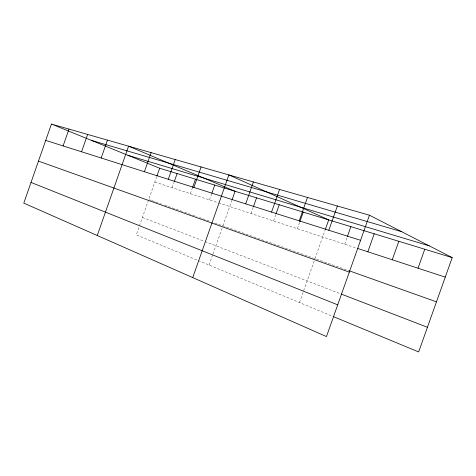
<?xml version="1.0" encoding="UTF-8"?>
<svg xmlns="http://www.w3.org/2000/svg" width="476" height="476" viewBox="0 0 476 476"><rect width="100%" height="100%" fill="white"/><g stroke="black" fill="none" stroke-linecap="round" stroke-linejoin="round"><path stroke-width="0.36" stroke-dasharray="2.38 1.78" d="M156.765 176.519L136.279 234.882L197.582 260.295M172.151 187.705L174.037 182.326M190.352 193.661L192.292 188.145M209.511 199.938L211.653 193.857M209.095 265.067L212.736 254.725M212.98 254.041L222.655 226.552M222.899 225.868L231.901 200.307M251.013 213.522L253.178 207.387M273.539 220.9L276.009 213.891M297.381 228.706L299.577 222.482M299.481 302.54L314.761 259.325M315.011 258.629L325.084 230.146M344.678 244.188L347.409 236.477M154.831 182.034L217.871 202.669M218.567 202.901L356.619 248.097M149.393 199.724L151.451 200.455M152.141 200.699L154.884 201.681M155.569 201.925L159.692 203.389M160.376 203.633L161.751 204.121M164.494 205.096L183.909 211.999M184.587 212.242L196.79 216.58M199.504 217.55L201.538 218.27M202.889 218.752L210.481 221.453M214.622 222.923L348.652 270.594M142.401 217.449L204.275 241.29M204.96 241.552L340.447 293.757M198.26 260.574L332.492 316.225"/><path stroke-width="0.71" d="M51.42 124.057L23.8 203.115L326.471 336.568L369.453 215.211L51.42 124.057L159.668 168.254L452.2 257.611L418.66 351.942L333.17 316.504M63.1 145.924L68.99 129.091M81.563 151.784L87.632 134.434M101.192 158.008L107.457 140.117M97.259 235.507L128.574 146.168L235.079 191.292L232.145 199.611M144.412 171.729L151.112 152.629M157.009 175.834L159.668 168.254M168.284 179.303L175.222 159.543M174.275 181.654L177.108 173.585M192.536 187.455L195.446 179.184M193.881 187.425L201.08 166.951M211.891 193.185L214.741 185.081M192.726 277.597L228.873 174.918L328.708 219.888L325.322 229.462M245.681 203.865L253.405 181.951M253.416 206.709L256.54 197.849M271.564 212.076L279.549 189.442M276.009 213.891L279.228 204.775M299.208 220.852L307.472 197.451M299.82 221.792L303.242 212.112M328.803 230.241L337.371 206.019M347.409 236.477L350.883 226.665M367.853 251.774L374.225 233.793M392.266 259.771L398.817 241.308M418.035 268.208L424.77 249.234M91.338 140.355L401.542 231.657M127.907 155.289L429.287 245.872M45.708 140.402L360.564 240.32M357.321 248.329L445.262 277.121M349.342 270.838L436.48 301.832M38.473 161.114L349.301 272.111M341.137 294.019L427.436 327.268M31.023 182.433L337.71 304.836M369.453 215.211L452.2 257.611"/></g></svg>
